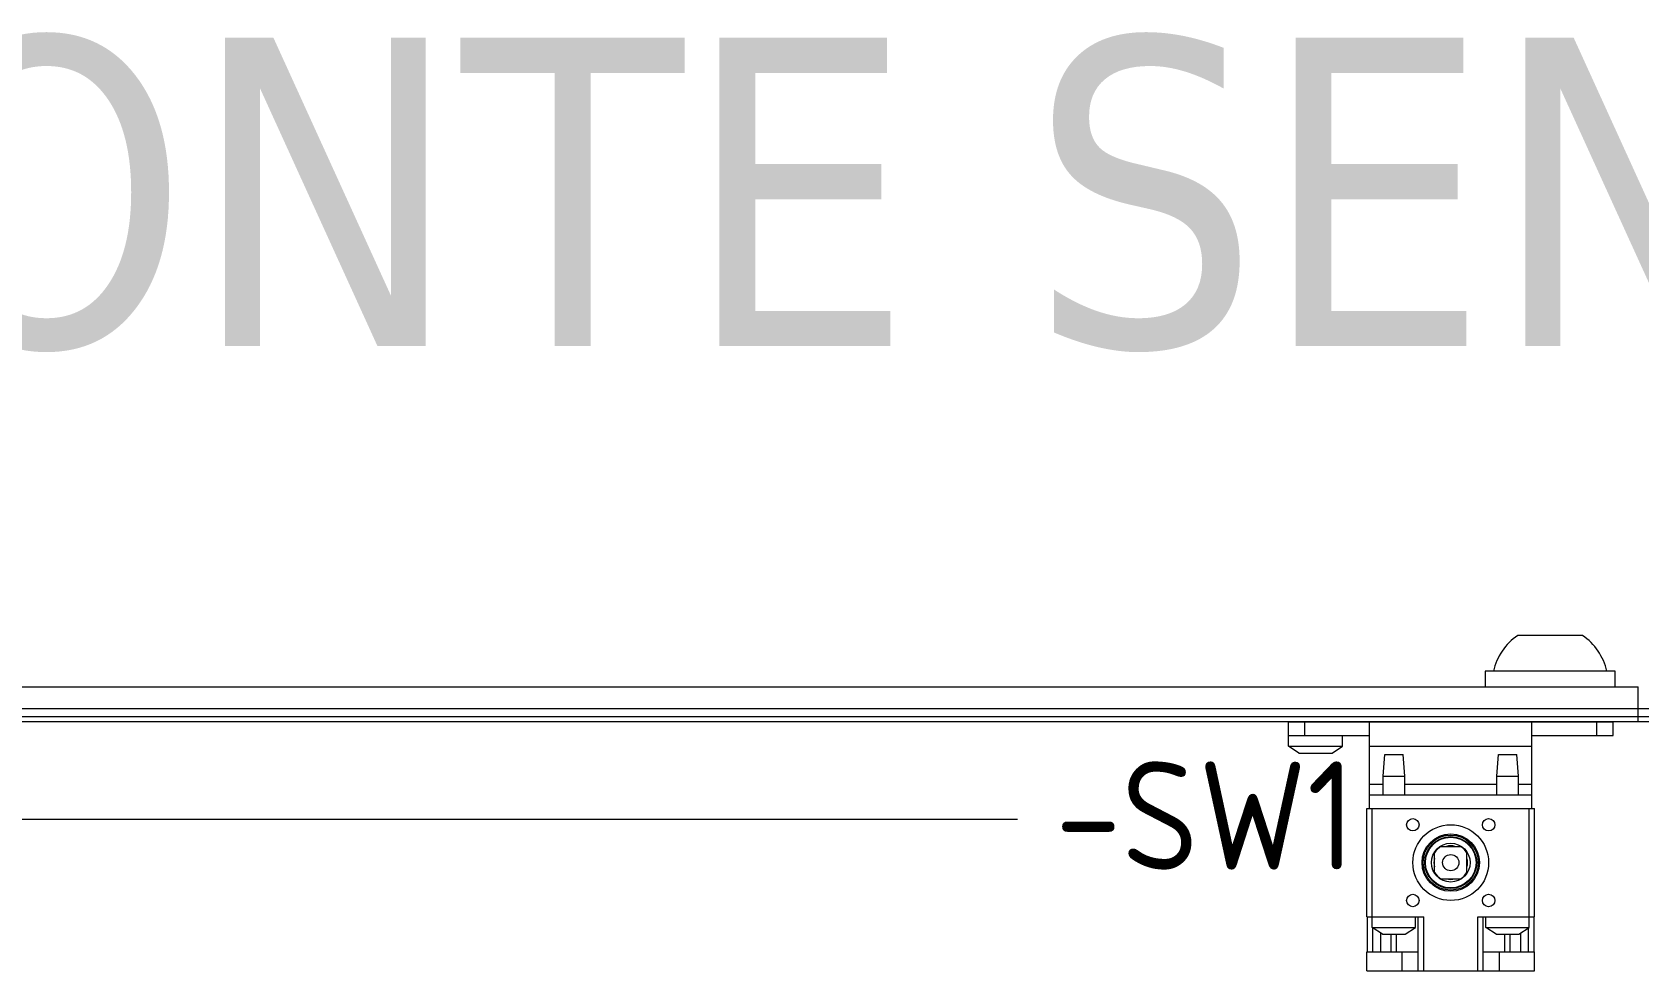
# Model space of a CAD drawing. Header units: millimetres. Extents: x 4137 to 6698, y 1400 to 3585.
# Drawn here: x 4727.3 to 5024.4, y 3411.8 to 3585.3 of the extents above; entities that cross this region are included whole.
import ezdxf
from ezdxf.enums import TextEntityAlignment as Align

# ---------------------------------------------------------------- set-up
doc = ezdxf.new("R2010")
doc.units = ezdxf.units.MM
doc.layers.add('000-PI-Oprema', color=30, linetype='Continuous', lineweight=5)
doc.layers.add('0_1', color=7, linetype='Continuous', lineweight=0)
doc.layers.add('000-PI-ORMAR', color=2, linetype='Continuous')
doc.styles.add('PI0', font='isocpeur.ttf', dxfattribs={"width": 0.9})
doc.styles.add('Tahoma', font='tahoma.ttf')

msp = doc.modelspace()

# ---------------------------------------------------------------- linework, layer by layer
at = {"layer": '000-PI-Oprema', "color": 0, "linetype": 'ByBlock', "lineweight": 0}
for p, q in [((4959.57, 3457.78), (5019.57, 3457.78)), ((4959.57, 3453.28), (4959.57, 3457.78)), ((4959.57, 3455.28), (4962.57, 3455.28)), ((4962.57, 3455.28), (4962.57, 3457.78)), ((4962.57, 3455.28), (4974.57, 3455.28)), ((4969.57, 3453.28), (4969.57, 3455.28)), ((4974.57, 3441.78), (4974.57, 3457.78)), ((5004.57, 3441.78), (5004.57, 3457.78)), ((5004.57, 3455.28), (5019.57, 3455.28)), ((5016.57, 3455.28), (5016.57, 3457.78)), ((5019.57, 3455.28), (5019.57, 3457.78)), ((4961.47, 3452.03), (4959.57, 3453.28)), ((4959.57, 3453.28), (4969.57, 3453.28)), ((4961.47, 3452.03), (4967.67, 3452.03)), ((4967.67, 3452.03), (4969.57, 3453.28)), ((4974.57, 3453.28), (5004.57, 3453.28)), ((4977.07, 3447.78), (4977.37, 3451.78)), ((4977.37, 3451.78), (4980.77, 3451.78)), ((4981.07, 3447.78), (4980.77, 3451.78)), ((4998.07, 3447.78), (4998.37, 3451.78)), ((4998.37, 3451.78), (5001.77, 3451.78)), ((5002.07, 3447.78), (5001.77, 3451.78)), ((4974.57, 3446.28), (4977.07, 3446.28)), ((4977.07, 3447.78), (4981.07, 3447.78)), ((4977.07, 3444.28), (4977.07, 3447.78)), ((4981.07, 3444.28), (4981.07, 3447.78)), ((4981.07, 3446.28), (4998.07, 3446.28)), ((4998.07, 3447.78), (5002.07, 3447.78)), ((4998.07, 3444.28), (4998.07, 3447.78)), ((5002.07, 3444.28), (5002.07, 3447.78)), ((5002.07, 3446.28), (5004.57, 3446.28)), ((4974.57, 3444.28), (5004.57, 3444.28)), ((4974.07, 3441.78), (5005.07, 3441.78)), ((4974.07, 3421.78), (4974.07, 3441.78)), ((4975.07, 3419.78), (4975.07, 3441.78)), ((5004.07, 3419.78), (5004.07, 3441.78)), ((5005.07, 3421.78), (5005.07, 3441.78)), ((4987.77, 3434.78), (4991.38, 3434.78)), ((4986.57, 3429.98), (4986.57, 3433.58)), ((4992.57, 3429.98), (4992.57, 3433.58)), ((4987.77, 3428.78), (4991.38, 3428.78)), ((4974.07, 3421.78), (4984.57, 3421.78)), ((4974.17, 3415.29), (4974.17, 3421.78)), ((4976.97, 3418.53), (4975.07, 3419.78)), ((4975.07, 3419.78), (4983.07, 3419.78)), ((4975.17, 3415.29), (4975.17, 3419.71)), ((4981.17, 3418.53), (4983.07, 3419.78)), ((4983.07, 3419.78), (4983.07, 3421.78)), ((4983.57, 3411.78), (4983.57, 3421.78)), ((4984.57, 3411.78), (4984.57, 3421.78)), ((4994.57, 3421.78), (5004.07, 3421.78)), ((4994.57, 3411.78), (4994.57, 3421.78)), ((4995.57, 3411.78), (4995.57, 3421.78)), ((4996.07, 3419.78), (4996.07, 3421.78)), ((4997.97, 3418.53), (4996.07, 3419.78)), ((4996.07, 3419.78), (5004.07, 3419.78)), ((4998.42, 3421.78), (5002.72, 3421.78)), ((5002.17, 3418.53), (5004.07, 3419.78)), ((5003.97, 3415.29), (5003.97, 3419.71)), ((5004.07, 3421.78), (5005.07, 3421.78)), ((5004.97, 3415.29), (5004.97, 3421.78)), ((4976.64, 3415.29), (4976.64, 3418.75)), ((4976.97, 3418.53), (4981.17, 3418.53)), ((4978.57, 3415.29), (4978.57, 3418.53)), ((4979.57, 3415.29), (4979.57, 3418.53)), ((4997.97, 3418.53), (5002.17, 3418.53)), ((4999.57, 3415.29), (4999.57, 3418.53)), ((5000.57, 3415.29), (5000.57, 3418.53)), ((5002.51, 3415.29), (5002.51, 3418.75)), ((4974.08, 3415.29), (4980.58, 3415.29)), ((4974.08, 3411.79), (4974.08, 3415.29)), ((4980.58, 3415.29), (4983.54, 3415.29)), ((4980.58, 3411.79), (4980.58, 3415.29)), ((4983.54, 3415.28), (4983.54, 3415.29)), ((4983.54, 3415.28), (4983.57, 3415.28)), ((4995.57, 3415.28), (4995.6, 3415.28)), ((4995.6, 3415.29), (5005.06, 3415.29)), ((4995.6, 3415.28), (4995.6, 3415.29)), ((4998.56, 3411.79), (4998.56, 3415.29)), ((5005.06, 3411.79), (5005.06, 3415.29)), ((4974.08, 3411.79), (4980.58, 3411.79)), ((4974.17, 3411.78), (4974.17, 3411.79)), ((4974.17, 3411.78), (4983.57, 3411.78)), ((4980.58, 3411.79), (4983.57, 3411.79)), ((4983.57, 3411.78), (4984.57, 3411.78)), ((4984.57, 3411.78), (4994.57, 3411.78)), ((4994.57, 3411.78), (4995.57, 3411.78)), ((4995.57, 3411.79), (5005.06, 3411.79)), ((4995.57, 3411.78), (5004.97, 3411.78)), ((5004.97, 3411.78), (5004.97, 3411.79))]:
    msp.add_line(p, q, dxfattribs=at)
at = {"layer": '000-PI-Oprema', "color": 0, "linetype": 'ByBlock', "lineweight": 0, "ltscale": 0.25}
msp.add_line((4371.46, 3439.83), (4909.46, 3439.83), dxfattribs=at)
at = {"layer": '000-PI-Oprema', "color": 0, "linetype": 'ByBlock', "lineweight": 0}
for centre, radius in [((4982.57, 3438.78), 1.15), ((4989.57, 3431.78), 7), ((4989.57, 3431.78), 5.3), ((4996.57, 3438.78), 1.15), ((4989.57, 3431.78), 5.1), ((4989.57, 3431.78), 4.8), ((4989.57, 3431.78), 4.68), ((4989.57, 3431.78), 3.58), ((4989.57, 3431.78), 1.5), ((4982.57, 3424.78), 1.15), ((4996.57, 3424.78), 1.15)]:
    msp.add_circle(centre, radius, dxfattribs=at)
for radius, start, end in [(3.5, 121.0027, 148.9973), (3.1, 90, 104.6226), (3.1, 75.3774, 90), (3.5, 31.0027, 58.9973), (3.1, 165.3772, 194.6228), (3.1, 345.3774, 14.6226), (3.5, 211.0027, 238.9973), (3.1, 255.3772, 284.6228), (3.5, 301.0027, 328.9973)]:
    msp.add_arc((4989.57, 3431.78), radius, start, end, dxfattribs=at)
at = {"layer": '000-PI-ORMAR', "color": 0, "linetype": 'ByBlock', "lineweight": 0}
for p, q in [((5013.95, 3473.78), (5001.95, 3473.78)), ((5019.95, 3467.18), (4995.95, 3467.18)), ((4995.95, 3467.18), (4995.95, 3464.28)), ((5019.95, 3464.28), (5019.95, 3467.18)), ((4256.7, 3464.28), (5024.2, 3464.28)), ((5024.2, 3457.78), (5024.2, 3464.28)), ((4256.7, 3460.28), (5024.2, 3460.28)), ((4256.7, 3458.78), (5024.2, 3458.78)), ((5024.2, 3460.28), (5036.45, 3460.28)), ((5024.2, 3458.78), (5034.95, 3458.78)), ((5036.46, 3457.78), (4244.46, 3457.78))]:
    msp.add_line(p, q, dxfattribs=at)
for centre, start, end in [((5008.34, 3464.58), 124.8208, 166.6054), ((5007.55, 3464.58), 13.3946, 55.1792)]:
    msp.add_arc(centre, 11.2, start, end, dxfattribs=at)

# ---------------------------------------------------------------- texts
at = {"color": 0, "linetype": 'ByBlock', "lineweight": 0, "style": 'PI0', "width": 0.9}
msp.add_text('-SW1', height=20, dxfattribs=at).set_placement((4944.21, 3440.49), align=Align.MIDDLE)
at = {"layer": '0_1', "color": 0, "linetype": 'ByBlock', "lineweight": 0, "style": 'Tahoma'}
msp.add_text('VISTA DI FRONTE SENZA PORTE/   FRONT VIEW WITHOUT DOORS', height=57, dxfattribs=at).set_placement((5407.99, 3555.74), align=Align.MIDDLE_CENTER)

doc.saveas('drawing.dxf')
